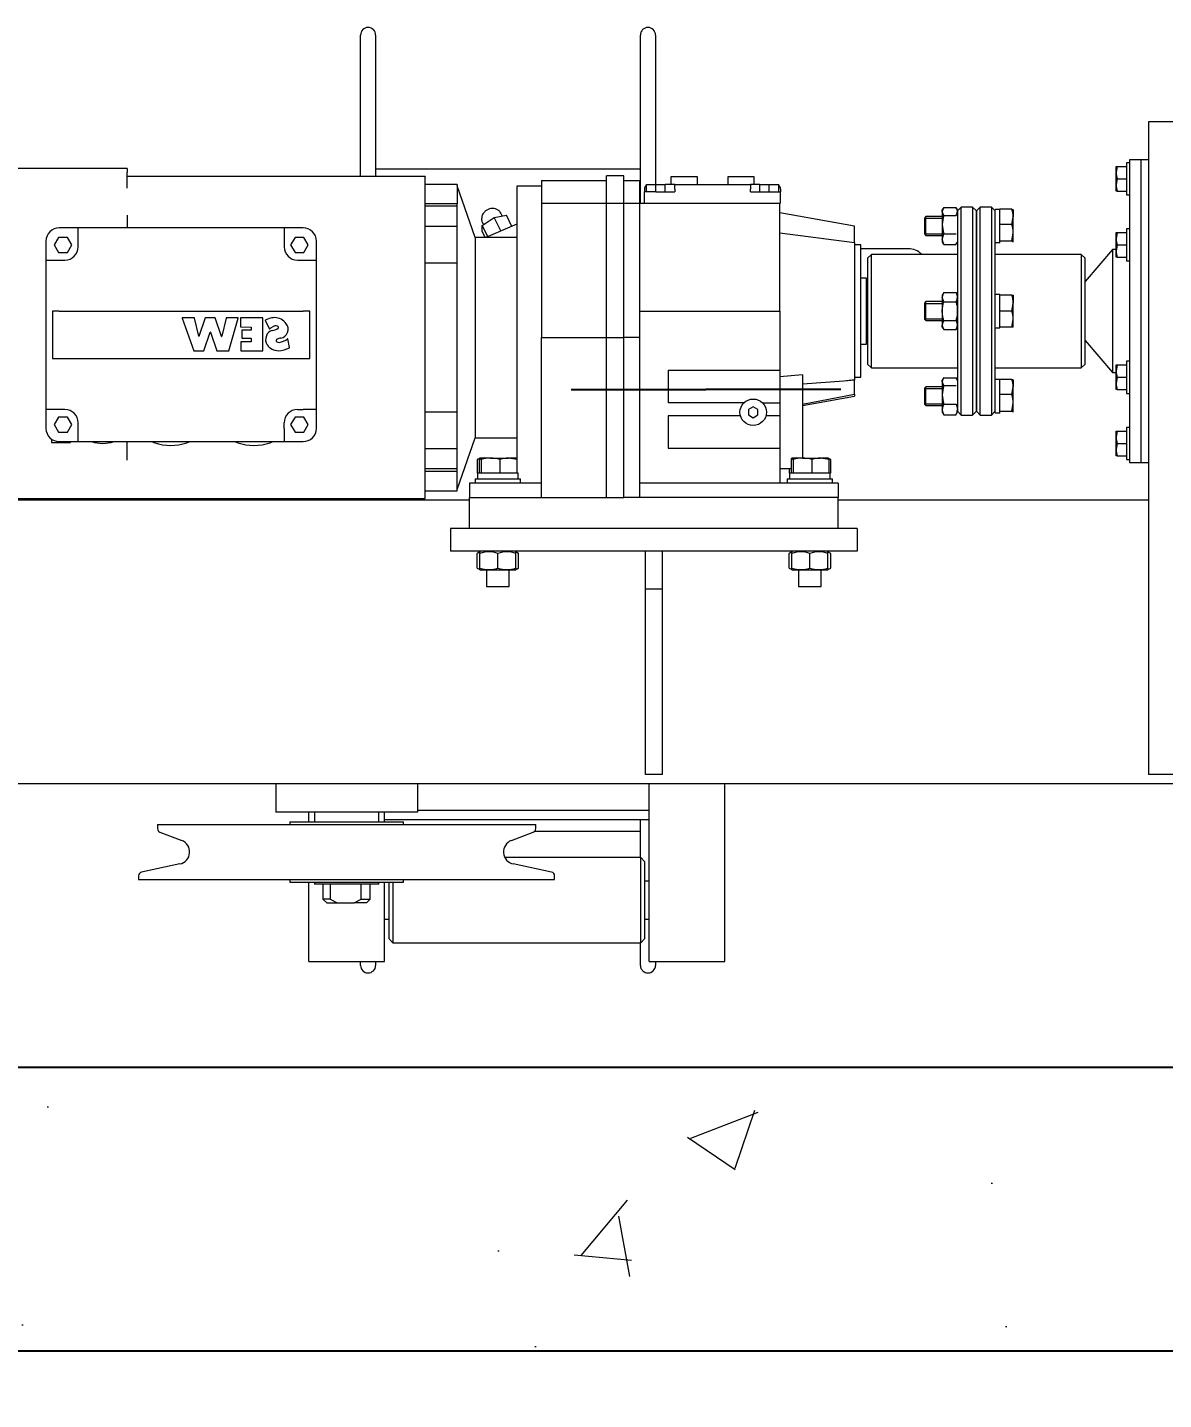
# Model space of a CAD drawing. Header units: millimetres. Extents: x -5 to 1510635, y -6 to 71285.
# Drawn here: x 1276187 to 1276788, y 6294 to 7019 of the extents above; entities that cross this region are included whole.
import ezdxf

# ---------------------------------------------------------------- set-up
doc = ezdxf.new("R2010")
doc.units = ezdxf.units.MM
doc.header["$LTSCALE"] = 1000
doc.linetypes.add('HIDDEN', pattern=[0.375, 0.25, -0.125])
for name, color, linetype in [('2', 42, 'Continuous'), ('3', 3, 'Continuous'), ('COL', 2, 'Continuous'), ('MP-4', 4, 'HIDDEN'), ('MP-8', 8, 'Continuous')]:
    doc.layers.add(name, color=color, linetype=linetype)
doc.dimstyles.new('MPS2', dxfattribs={"dimscale": 100, "dimtxt": 3, "dimasz": 3, "dimexe": 1, "dimexo": 1, "dimgap": 1, "dimtad": 1, "dimzin": 12, "dimdsep": 46, "dimtxsty": 'Standard', "dimcen": 1, "dimclrd": 1, "dimclre": 1, "dimclrt": 7, "dimazin": 2, "dimtfac": 1, "dimtmove": 0, "dimatfit": 3, "dimfxl": 1, "dimarcsym": 0})

# ---------------------------------------------------------------- blocks, each defined once
blk = doc.blocks.new('176654998')
at = {"layer": 'MP-4', "linetype": 'Continuous', "lineweight": 15}
for p, q in [((1361.79, 70.89), (1361.79, 145.8)), ((1369.79, 145.8), (1369.79, 70.89)), ((1509.79, 56.8), (1509.79, 145.8)), ((1517.79, 145.8), (1517.79, 66.8)), ((1778.44, 99.8), (1778.44, -0.2)), ((1794.44, 99.8), (1778.44, 99.8)), ((1238.44, 75.29), (1175.84, 75.29)), ((1238.44, 75.29), (1238.44, 73.35)), ((1238.44, 64.89), (1238.44, 73.35)), ((1509.79, 74.8), (1369.79, 74.8)), ((1761.34, 73.05), (1761.34, 76.3)), ((1761.34, 76.3), (1761.92, 76.3)), ((1761.92, 76.3), (1761.34, 73.05)), ((1761.34, 66.55), (1761.34, 73.05)), ((1761.92, 76.3), (1766.84, 76.3)), ((1766.84, 78.25), (1766.84, 61.3)), ((1768.44, 78.25), (1766.84, 78.25)), ((1768.44, 79.8), (1768.44, -80.2)), ((1774.44, 79.8), (1768.44, 79.8)), ((1774.44, 79.8), (1774.44, -80.2)), ((1778.44, 79.8), (1774.44, 79.8)), ((1774.44, 79.8), (1774.44, -80.2)), ((1395.94, 70.89), (1238.44, 70.89)), ((1395.94, 70.89), (1395.94, 70.55)), ((1395.94, 64.89), (1395.94, 70.55)), ((1412.94, 66.79), (1395.94, 66.79)), ((1412.94, 66.79), (1412.94, 56.59)), ((1422.44, 38.79), (1412.94, 66.04)), ((1444.44, 65.79), (1444.44, -85.9)), ((1457.44, 65.79), (1444.44, 65.79)), ((1457.44, 68.8), (1457.44, 56.8)), ((1457.44, 68.8), (1491.94, 68.8)), ((1500.94, 71.3), (1491.94, 71.3)), ((1491.94, 56.8), (1491.94, 71.3)), ((1500.94, 56.8), (1500.94, 71.3)), ((1500.94, 68.8), (1509.44, 68.8)), ((1509.44, 56.8), (1509.44, 68.8)), ((1512.94, 66.8), (1517.94, 66.8)), ((1512.94, 62.8), (1512.94, 66.8)), ((1517.94, 66.8), (1522.94, 66.8)), ((1517.94, 62.8), (1517.94, 66.8)), ((1527.94, 66.8), (1522.94, 66.8)), ((1522.94, 62.8), (1522.94, 66.8)), ((1539.94, 70.8), (1525.94, 70.8)), ((1525.94, 70.8), (1525.94, 66.8)), ((1527.94, 66.8), (1567.94, 66.8)), ((1527.94, 64.3), (1527.94, 66.8)), ((1539.94, 66.8), (1539.94, 70.8)), ((1569.94, 70.8), (1555.94, 70.8)), ((1555.94, 70.8), (1555.94, 66.8)), ((1567.94, 66.8), (1567.94, 64.3)), ((1572.94, 66.8), (1567.94, 66.8)), ((1569.94, 66.8), (1569.94, 70.8)), ((1572.94, 66.8), (1577.94, 66.8)), ((1572.94, 62.8), (1572.94, 66.8)), ((1577.94, 66.8), (1582.94, 66.8)), ((1577.94, 62.8), (1577.94, 66.8)), ((1582.94, 62.8), (1582.94, 66.8)), ((1761.92, 69.8), (1761.34, 66.55)), ((1761.34, 63.3), (1761.34, 66.55)), ((1761.92, 69.8), (1766.84, 69.8)), ((1395.94, 50.59), (1395.94, 64.89)), ((1511.94, 64.3), (1511.94, 62.8)), ((1517.94, 62.8), (1511.94, 62.8)), ((1511.94, 56.8), (1511.94, 62.8)), ((1517.94, 62.8), (1527.94, 62.8)), ((1527.94, 64.3), (1527.94, 62.8)), ((1567.94, 62.8), (1567.94, 64.3)), ((1567.94, 62.8), (1577.94, 62.8)), ((1577.94, 62.8), (1583.94, 62.8)), ((1583.94, 64.3), (1583.94, 62.8)), ((1583.94, 56.8), (1583.94, 62.8)), ((1761.92, 63.3), (1761.34, 63.3)), ((1761.92, 63.3), (1766.84, 63.3)), ((1766.84, 61.3), (1768.44, 61.3)), ((1412.94, 56.59), (1395.94, 56.59)), ((1412.94, 55.23), (1395.94, 55.23)), ((1412.94, 55.23), (1412.94, 56.59)), ((1412.94, 44.62), (1412.94, 55.23)), ((1436.77, 50.12), (1436.22, 51.23)), ((1457.44, 56.8), (1457.44, -14.21)), ((1457.44, 56.8), (1491.94, 56.8)), ((1491.94, 56.8), (1500.94, 56.8)), ((1491.94, -14.21), (1491.94, 56.8)), ((1500.94, 56.8), (1509.44, 56.8)), ((1500.94, -14.21), (1500.94, 56.8)), ((1509.44, 56.8), (1517.94, 56.8)), ((1509.44, -14.21), (1509.44, 56.8)), ((1517.94, 56.8), (1577.94, 56.8)), ((1577.94, 56.8), (1583.44, 56.8)), ((1583.44, -0.2), (1583.44, 56.8)), ((1583.94, 56.8), (1583.44, 56.8)), ((1622.94, 44.8), (1583.44, 51.76)), ((1670.23, 54.65), (1669.44, 53.3)), ((1669.44, 52.5), (1669.44, 53.3)), ((1670.2, 50.43), (1669.44, 52.5)), ((1669.44, 52.5), (1669.44, 45.54)), ((1670.2, 54.58), (1676.69, 54.58)), ((1677.44, 53.3), (1676.66, 54.65)), ((1676.69, 54.58), (1677.44, 52.5)), ((1679.44, 54.8), (1677.44, 52.8)), ((1677.44, 53.3), (1677.44, 52.71)), ((1677.44, 52.76), (1677.44, -53.11)), ((1679.44, -55.2), (1679.44, 54.8)), ((1685.44, 54.8), (1679.44, 54.8)), ((1685.44, 54.8), (1685.44, -55.2)), ((1687.44, 52.8), (1685.44, 54.8)), ((1689.44, 54.8), (1687.44, 52.8)), ((1687.44, 52.8), (1687.44, -53.2)), ((1687.44, -53.2), (1687.44, 52.8)), ((1689.44, -55.2), (1689.44, 54.8)), ((1695.44, 54.8), (1689.44, 54.8)), ((1695.44, 54.8), (1695.44, -55.2)), ((1697.44, 52.8), (1695.44, 54.8)), ((1697.44, 52.65), (1697.44, 53.6)), ((1699.94, 53.6), (1697.44, 53.6)), ((1697.44, -53.2), (1697.44, 52.8)), ((1699.94, 45.66), (1699.94, 53.7)), ((1706.19, 53.7), (1699.94, 53.7)), ((1699.94, 39.2), (1699.94, 51.54)), ((1706.94, 53.3), (1706.93, 53.33)), ((1706.94, 53.3), (1706.94, 49.68)), ((1212.44, 43.79), (1202.44, 43.79)), ((1321.44, 43.79), (1212.44, 43.79)), ((1212.44, 36.79), (1212.44, 43.79)), ((1238.44, 50.59), (1238.44, 43.79)), ((1331.44, 43.79), (1321.44, 43.79)), ((1321.44, 43.79), (1321.44, 36.79)), ((1395.94, 35.1), (1395.94, 50.59)), ((1412.94, 44.62), (1395.94, 44.62)), ((1412.94, 25.16), (1412.94, 44.62)), ((1426.15, 45.15), (1432.53, 49.37)), ((1429.07, 39.23), (1426.15, 45.15)), ((1426.15, 42.06), (1426.15, 45.15)), ((1426.35, 46.37), (1426.76, 45.55)), ((1444.44, 45.69), (1428.02, 38.79)), ((1432.53, 49.37), (1438.9, 50.5)), ((1436.07, 42.17), (1432.53, 49.37)), ((1441.81, 44.58), (1438.9, 50.5)), ((1622.94, 36.09), (1622.94, 44.8)), ((1660.74, 49.8), (1659.94, 49)), ((1659.94, 49), (1659.94, 40.6)), ((1660.74, 39.8), (1660.74, 49.8)), ((1669.44, 49.8), (1660.74, 49.8)), ((1669.44, 45.54), (1669.44, 37.84)), ((1670.2, 50.43), (1676.69, 50.43)), ((1699.94, 36.76), (1699.94, 45.66)), ((1706.19, 45.66), (1699.94, 45.66)), ((1706.19, 45.66), (1706.94, 49.68)), ((1706.94, 41.21), (1706.94, 49.68)), ((1195.44, 36.79), (1195.44, 26.79)), ((1202.14, 38.79), (1199.83, 34.79)), ((1206.75, 38.79), (1202.14, 38.79)), ((1209.06, 34.79), (1206.75, 38.79)), ((1212.44, 33.79), (1212.44, 36.79)), ((1321.44, 36.79), (1321.44, 33.79)), ((1327.14, 38.79), (1324.83, 34.79)), ((1331.75, 38.79), (1327.14, 38.79)), ((1334.06, 34.79), (1331.75, 38.79)), ((1338.44, 26.79), (1338.44, 36.79)), ((1422.44, 38.79), (1422.44, -67.21)), ((1444.44, 38.79), (1422.44, 38.79)), ((1427.76, 38.79), (1426.15, 42.06)), ((1583.44, 41.25), (1622.94, 36.09)), ((1659.94, 40.6), (1660.74, 39.8)), ((1660.74, 39.8), (1669.44, 39.8)), ((1670.2, 35.02), (1669.44, 37.84)), ((1669.44, 37.84), (1669.44, 36.3)), ((1669.44, 36.3), (1670.23, 34.95)), ((1670.2, 40.65), (1676.69, 40.65)), ((1676.66, 34.95), (1677.44, 36.3)), ((1699.94, 36.19), (1699.94, 36.76)), ((1706.19, 36.76), (1699.94, 36.76)), ((1699.94, 36.05), (1699.94, 36.53)), ((1706.19, 36.76), (1706.94, 41.21)), ((1706.93, 36.27), (1706.94, 36.3)), ((1706.94, 36.33), (1706.94, 41.21)), ((1761.34, 38.05), (1761.34, 41.3)), ((1761.34, 41.3), (1761.92, 41.3)), ((1761.92, 41.3), (1761.34, 38.05)), ((1761.34, 31.55), (1761.34, 38.05)), ((1761.92, 41.3), (1766.84, 41.3)), ((1766.84, 43.25), (1766.84, 26.3)), ((1768.44, 43.25), (1766.84, 43.25)), ((1199.83, 34.79), (1202.14, 30.79)), ((1202.14, 30.79), (1206.75, 30.79)), ((1206.75, 30.79), (1209.06, 34.79)), ((1324.83, 34.79), (1327.14, 30.79)), ((1327.14, 30.79), (1331.75, 30.79)), ((1331.75, 30.79), (1334.06, 34.79)), ((1395.94, -63.51), (1395.94, 35.1)), ((1622.94, 36.09), (1622.94, -36.49)), ((1626.44, 34.8), (1622.94, 34.8)), ((1626.44, -35.2), (1626.44, 34.8)), ((1651.39, 32.8), (1626.44, 32.8)), ((1631.94, 29.8), (1629.94, 27.8)), ((1631.94, -30.2), (1631.94, 29.8)), ((1677.44, 29.8), (1631.94, 29.8)), ((1670.2, 35.02), (1676.69, 35.02)), ((1676.69, 35.02), (1676.83, 35.42)), ((1697.44, 36.05), (1699.94, 36.05)), ((1742.94, 29.8), (1697.44, 29.8)), ((1699.94, 35.9), (1699.94, 36.05)), ((1742.94, 29.8), (1742.94, -30.2)), ((1744.94, 27.8), (1742.94, 29.8)), ((1759.44, 32.3), (1744.94, 15.38)), ((1759.44, 32.3), (1759.44, -32.7)), ((1761.34, 32.3), (1759.44, 32.3)), ((1761.92, 34.8), (1761.34, 31.55)), ((1761.34, 28.3), (1761.34, 31.55)), ((1761.92, 34.8), (1766.84, 34.8)), ((1195.44, 26.79), (1195.44, -52.21)), ((1195.44, 26.79), (1202.44, 26.79)), ((1202.44, 26.79), (1205.44, 26.79)), ((1328.44, 26.79), (1331.44, 26.79)), ((1331.44, 26.79), (1338.44, 26.79)), ((1338.44, -52.21), (1338.44, 26.79)), ((1412.94, 25.16), (1395.94, 25.16)), ((1412.94, -53.57), (1412.94, 25.16)), ((1629.94, 27.8), (1629.94, -28.2)), ((1744.94, -28.2), (1744.94, 27.8)), ((1761.92, 28.3), (1761.34, 28.3)), ((1761.92, 28.3), (1766.84, 28.3)), ((1766.84, 26.3), (1768.44, 26.3)), ((1629.44, 17.3), (1626.44, 17.3)), ((1629.44, -17.7), (1629.44, 17.3)), ((1629.94, 14.8), (1629.44, 14.8)), ((1670.2, 9.61), (1669.44, 8.3)), ((1669.44, 8.3), (1669.44, 7.16)), ((1670.2, 9.61), (1676.69, 9.61)), ((1676.69, 9.61), (1677.44, 7.16)), ((1677.44, 8.3), (1676.69, 9.61)), ((1699.94, 8.6), (1697.44, 8.6)), ((1699.94, 8.3), (1699.94, 8.6)), ((1699.94, -0.2), (1699.94, 8.3)), ((1706.19, 8.3), (1699.94, 8.3)), ((1706.19, 8.3), (1706.94, 8.3)), ((1706.94, 8.3), (1706.94, 4.05)), ((1660.74, 4.8), (1659.94, 4)), ((1659.94, 4), (1659.94, -4.4)), ((1660.74, -5.2), (1660.74, 4.8)), ((1669.44, 4.8), (1660.74, 4.8)), ((1670.2, 4.71), (1669.44, 7.16)), ((1669.44, 7.16), (1669.44, -0.2)), ((1670.2, 4.71), (1676.69, 4.71)), ((1677.44, -0.2), (1677.44, 2.92)), ((1697.44, -4.18), (1697.44, 3.78)), ((1699.94, -6.42), (1699.94, 6.02)), ((1706.19, -0.2), (1706.94, 4.05)), ((1706.94, -4.45), (1706.94, 4.05)), ((1198.84, -0.21), (1198.84, -25.21)), ((1202.44, -0.21), (1198.84, -0.21)), ((1202.44, -0.21), (1331.44, -0.21)), ((1267.41, -3.88), (1273.58, -21.17)), ((1273.9, -3.82), (1267.46, -3.82)), ((1276.27, -13.54), (1273.95, -3.86)), ((1279.71, -3.85), (1276.36, -13.55)), ((1284.92, -3.82), (1279.76, -3.82)), ((1288.32, -13.55), (1284.96, -3.85)), ((1290.73, -3.86), (1288.41, -13.54)), ((1297.02, -3.82), (1290.78, -3.82)), ((1292.11, -21.14), (1297.06, -3.88)), ((1298.33, -3.87), (1298.38, -8.44)), ((1310.09, -3.82), (1298.38, -3.82)), ((1310.14, -21.16), (1310.14, -3.87)), ((1311.41, -5.04), (1313.5, -9.49)), ((1335.05, -0.21), (1331.44, -0.21)), ((1335.05, -25.21), (1335.05, -0.21)), ((1509.44, -0.2), (1583.44, -0.2)), ((1583.44, -0.2), (1583.44, -31.63)), ((1659.94, -4.4), (1660.74, -5.2)), ((1660.74, -5.2), (1669.44, -5.2)), ((1669.44, -0.2), (1669.44, -7.56)), ((1670.2, -5.11), (1676.69, -5.11)), ((1676.69, -5.11), (1677.44, -7.56)), ((1677.44, -3.32), (1677.44, -0.2)), ((1699.94, -8.7), (1699.94, -0.2)), ((1706.19, -0.2), (1699.94, -0.2)), ((1706.19, -8.7), (1706.94, -4.45)), ((1706.94, -8.7), (1706.94, -4.45)), ((1778.44, -0.2), (1778.44, -245.2)), ((1278.93, -21.14), (1282.29, -11.42)), ((1282.39, -11.42), (1285.75, -21.14)), ((1298.43, -8.49), (1303.88, -8.65)), ((1299.07, -10.32), (1299.07, -14.53)), ((1303.87, -10.27), (1299.12, -10.27)), ((1303.92, -8.7), (1303.92, -10.22)), ((1457.44, -14.21), (1491.94, -14.21)), ((1457.44, -98.7), (1457.44, -14.21)), ((1491.94, -14.21), (1500.94, -14.21)), ((1491.94, -98.7), (1491.94, -14.21)), ((1509.44, -14.21), (1500.94, -14.21)), ((1500.94, -98.7), (1500.94, -14.21)), ((1509.44, -98.7), (1509.44, -14.21)), ((1670.2, -10.01), (1669.44, -7.56)), ((1669.44, -8.7), (1669.44, -7.56)), ((1669.44, -8.7), (1670.2, -10.01)), ((1670.2, -10.01), (1676.69, -10.01)), ((1676.69, -10.01), (1677.44, -8.7)), ((1697.44, -9), (1699.94, -9)), ((1706.19, -8.7), (1699.94, -8.7)), ((1699.94, -9), (1699.94, -8.7)), ((1706.94, -8.7), (1706.19, -8.7)), ((1273.62, -21.21), (1278.88, -21.17)), ((1285.8, -21.17), (1292.06, -21.17)), ((1298.49, -16.55), (1298.55, -21.12)), ((1303.87, -16.5), (1298.54, -16.5)), ((1298.6, -21.17), (1310.09, -21.21)), ((1299.12, -14.58), (1303.87, -14.58)), ((1303.92, -14.63), (1303.92, -16.45)), ((1324.2, -19.53), (1323.31, -14.95)), ((1626.44, -17.7), (1629.44, -17.7)), ((1629.44, -15.2), (1629.94, -15.2)), ((1744.94, -15.78), (1759.44, -32.7)), ((1198.84, -25.21), (1202.44, -25.21)), ((1202.44, -25.21), (1331.44, -25.21)), ((1331.44, -25.21), (1335.05, -25.21)), ((1629.94, -28.2), (1631.94, -30.2)), ((1742.94, -30.2), (1744.94, -28.2)), ((1761.34, -31.95), (1761.34, -28.7)), ((1761.34, -28.7), (1761.92, -28.7)), ((1761.92, -28.7), (1761.34, -31.95)), ((1761.92, -28.7), (1766.84, -28.7)), ((1766.84, -26.75), (1766.84, -43.7)), ((1768.44, -26.75), (1766.84, -26.75)), ((1524.44, -31.63), (1524.44, -48.77)), ((1583.44, -31.63), (1524.44, -31.63)), ((1583.44, -31.63), (1583.44, -48.77)), ((1595.44, -33.91), (1583.44, -35.04)), ((1595.44, -33.91), (1595.44, -77.9)), ((1622.94, -35.2), (1626.44, -35.2)), ((1631.94, -30.2), (1677.44, -30.2)), ((1670.23, -35.35), (1669.44, -36.7)), ((1670.2, -35.42), (1676.69, -35.42)), ((1677.44, -36.7), (1676.66, -35.35)), ((1676.69, -35.42), (1676.83, -35.82)), ((1697.44, -30.2), (1742.94, -30.2)), ((1759.44, -32.7), (1761.34, -32.7)), ((1761.34, -38.45), (1761.34, -31.95)), ((1761.92, -35.2), (1761.34, -38.45)), ((1761.92, -35.2), (1766.84, -35.2)), ((1617.42, -37.22), (1595.44, -38.9)), ((1622.94, -36.49), (1617.42, -37.22)), ((1622.94, -36.78), (1617.42, -37.22)), ((1622.94, -36.49), (1622.94, -36.78)), ((1622.94, -44.13), (1622.94, -36.78)), ((1660.74, -40.2), (1659.94, -41)), ((1659.94, -41), (1659.94, -49.4)), ((1660.74, -50.2), (1660.74, -40.2)), ((1669.44, -40.2), (1660.74, -40.2)), ((1669.44, -37.5), (1669.44, -36.7)), ((1670.2, -39.57), (1669.44, -37.5)), ((1669.44, -37.5), (1669.44, -44.46)), ((1670.2, -39.57), (1676.69, -39.57)), ((1699.94, -36.4), (1697.44, -36.4)), ((1699.94, -44.34), (1699.94, -36.3)), ((1706.19, -36.3), (1699.94, -36.3)), ((1699.94, -50.8), (1699.94, -38.46)), ((1706.19, -44.34), (1706.94, -40.32)), ((1706.94, -36.7), (1706.93, -36.67)), ((1706.94, -36.7), (1706.94, -40.32)), ((1706.94, -48.79), (1706.94, -40.32)), ((1761.34, -41.7), (1761.34, -38.45)), ((1761.92, -41.7), (1761.34, -41.7)), ((1761.92, -41.7), (1766.84, -41.7)), ((1564.48, -48.77), (1524.44, -48.77)), ((1574.41, -48.77), (1583.44, -48.77)), ((1583.44, -48.77), (1583.44, -55.63)), ((1595.44, -49.45), (1622.94, -44.13)), ((1595.44, -50.05), (1622.94, -45.2)), ((1622.94, -44.13), (1622.94, -45.2)), ((1659.94, -49.4), (1660.74, -50.2)), ((1660.74, -50.2), (1669.44, -50.2)), ((1669.44, -44.46), (1669.44, -52.16)), ((1670.2, -49.35), (1676.69, -49.35)), ((1676.69, -49.35), (1677.44, -52.16)), ((1699.94, -53.24), (1699.94, -44.34)), ((1706.19, -44.34), (1699.94, -44.34)), ((1706.19, -53.24), (1706.94, -48.79)), ((1706.94, -53.67), (1706.94, -48.79)), ((1766.84, -43.7), (1768.44, -43.7)), ((1195.44, -52.21), (1195.44, -62.21)), ((1202.44, -52.21), (1195.44, -52.21)), ((1202.14, -56.21), (1199.83, -60.21)), ((1206.75, -56.21), (1202.14, -56.21)), ((1205.44, -52.21), (1202.44, -52.21)), ((1209.06, -60.21), (1206.75, -56.21)), ((1327.14, -56.21), (1324.83, -60.21)), ((1331.75, -56.21), (1327.14, -56.21)), ((1328.44, -52.21), (1331.44, -52.21)), ((1338.44, -52.21), (1331.44, -52.21)), ((1334.06, -60.21), (1331.75, -56.21)), ((1338.44, -62.21), (1338.44, -52.21)), ((1412.94, -53.57), (1395.94, -53.57)), ((1412.94, -73.03), (1412.94, -53.57)), ((1524.44, -55.63), (1524.44, -72.77)), ((1562.72, -55.63), (1524.44, -55.63)), ((1569.44, -50.81), (1566.94, -52.26)), ((1566.94, -52.26), (1566.94, -55.14)), ((1566.94, -55.14), (1569.44, -56.59)), ((1571.94, -52.26), (1569.44, -50.81)), ((1569.44, -56.59), (1571.94, -55.14)), ((1571.94, -55.14), (1571.94, -52.26)), ((1583.44, -55.63), (1576.17, -55.63)), ((1583.44, -55.63), (1583.44, -72.77)), ((1670.2, -54.98), (1669.44, -52.16)), ((1669.44, -52.16), (1669.44, -53.7)), ((1669.44, -53.7), (1670.23, -55.05)), ((1670.2, -54.98), (1676.69, -54.98)), ((1676.66, -55.05), (1677.44, -53.7)), ((1676.69, -54.98), (1676.83, -54.58)), ((1677.44, -53.7), (1677.44, -53.11)), ((1677.44, -53.2), (1679.44, -55.2)), ((1679.44, -55.2), (1685.44, -55.2)), ((1685.44, -55.2), (1687.44, -53.2)), ((1687.44, -53.2), (1689.44, -55.2)), ((1689.44, -55.2), (1695.44, -55.2)), ((1695.44, -55.2), (1697.44, -53.2)), ((1697.44, -53.95), (1697.44, -53.05)), ((1697.44, -53.95), (1699.94, -53.95)), ((1699.94, -53.81), (1699.94, -53.24)), ((1706.19, -53.24), (1699.94, -53.24)), ((1699.94, -53.95), (1699.94, -53.47)), ((1699.94, -54.1), (1699.94, -53.95)), ((1706.93, -53.73), (1706.94, -53.7)), ((1199.83, -60.21), (1202.14, -64.21)), ((1202.14, -64.21), (1206.75, -64.21)), ((1206.75, -64.21), (1209.06, -60.21)), ((1212.44, -62.21), (1212.44, -59.21)), ((1212.44, -69.21), (1212.44, -62.21)), ((1321.44, -62.21), (1321.44, -59.21)), ((1321.44, -62.21), (1321.44, -69.21)), ((1324.83, -60.21), (1327.14, -64.21)), ((1327.14, -64.21), (1331.75, -64.21)), ((1331.75, -64.21), (1334.06, -60.21)), ((1395.94, -79), (1395.94, -63.51)), ((1761.34, -66.95), (1761.34, -63.7)), ((1761.34, -63.7), (1761.92, -63.7)), ((1761.92, -63.7), (1761.34, -66.95)), ((1761.92, -63.7), (1766.84, -63.7)), ((1766.84, -61.75), (1766.84, -78.7)), ((1768.44, -61.75), (1766.84, -61.75)), ((1198.44, -67.95), (1198.44, -69.71)), ((1198.44, -69.71), (1208.44, -69.71)), ((1202.44, -69.21), (1212.44, -69.21)), ((1208.44, -69.71), (1208.44, -69.21)), ((1212.44, -69.21), (1321.44, -69.21)), ((1238.44, -79), (1238.44, -69.21)), ((1321.44, -69.21), (1331.44, -69.21)), ((1412.94, -94.46), (1422.44, -67.21)), ((1422.44, -67.21), (1444.44, -67.21)), ((1761.34, -73.45), (1761.34, -66.95)), ((1761.92, -70.2), (1761.34, -73.45)), ((1761.92, -70.2), (1766.84, -70.2)), ((1412.94, -73.03), (1395.94, -73.03)), ((1395.94, -93.3), (1395.94, -79)), ((1412.94, -83.64), (1412.94, -73.03)), ((1423.53, -78.75), (1423.53, -85.9)), ((1424.45, -78.75), (1424.45, -85.9)), ((1430.53, -77.9), (1424.99, -77.9)), ((1425.53, -78.75), (1424.99, -77.9)), ((1425.53, -78.75), (1425.53, -85.9)), ((1430.53, -77.9), (1439.99, -77.9)), ((1435.53, -78.75), (1435.53, -85.9)), ((1443.94, -77.9), (1439.99, -77.9)), ((1444.44, -78.75), (1439.99, -77.9)), ((1444.44, -78.19), (1443.94, -77.9)), ((1444.44, -78.75), (1444.44, -85.9)), ((1524.44, -72.77), (1583.44, -72.77)), ((1583.44, -72.77), (1583.44, -91.2)), ((1589.45, -78.75), (1589.45, -85.9)), ((1595.53, -77.9), (1589.99, -77.9)), ((1590.53, -78.75), (1589.99, -77.9)), ((1590.53, -78.75), (1590.53, -85.9)), ((1595.53, -77.9), (1604.99, -77.9)), ((1600.53, -78.75), (1600.53, -85.9)), ((1608.94, -77.9), (1604.99, -77.9)), ((1609.44, -78.75), (1604.99, -77.9)), ((1609.87, -78.43), (1608.94, -77.9)), ((1609.44, -78.75), (1609.44, -85.9)), ((1610.36, -78.75), (1610.36, -85.9)), ((1761.34, -76.7), (1761.34, -73.45)), ((1761.92, -76.7), (1761.34, -76.7)), ((1761.92, -76.7), (1766.84, -76.7)), ((1766.84, -78.7), (1768.44, -78.7)), ((1412.94, -83.64), (1395.94, -83.64)), ((1412.94, -85), (1395.94, -85)), ((1412.94, -85), (1412.94, -83.64)), ((1412.94, -95.21), (1412.94, -85)), ((1423.69, -85.9), (1423.53, -85.9)), ((1445.19, -85.9), (1423.69, -85.9)), ((1423.69, -85.9), (1423.69, -88.9)), ((1425.53, -85.9), (1424.45, -85.9)), ((1435.53, -85.9), (1425.53, -85.9)), ((1444.44, -85.9), (1435.53, -85.9)), ((1445.19, -88.9), (1445.19, -85.9)), ((1583.44, -83.4), (1589.45, -83.4)), ((1588.53, -83.4), (1588.53, -85.9)), ((1588.69, -85.9), (1588.53, -85.9)), ((1610.19, -85.9), (1588.69, -85.9)), ((1588.69, -85.9), (1588.69, -88.9)), ((1590.53, -85.9), (1589.45, -85.9)), ((1600.53, -85.9), (1590.53, -85.9)), ((1609.44, -85.9), (1600.53, -85.9)), ((1610.19, -88.9), (1610.19, -85.9)), ((1610.36, -85.9), (1610.19, -85.9)), ((1768.44, -80.2), (1774.44, -80.2)), ((1774.44, -80.2), (1778.44, -80.2)), ((1395.94, -98.96), (1395.94, -93.3)), ((1419.44, -91.2), (1419.44, -98.7)), ((1457.44, -91.2), (1419.44, -91.2)), ((1422.44, -88.9), (1446.44, -88.9)), ((1422.44, -88.9), (1422.44, -91.2)), ((1446.44, -91.2), (1446.44, -88.9)), ((1614.44, -91.2), (1509.44, -91.2)), ((1587.44, -88.9), (1611.44, -88.9)), ((1587.44, -88.9), (1587.44, -91.2)), ((1611.44, -91.2), (1611.44, -88.9)), ((1614.44, -91.2), (1614.44, -98.7)), ((1419.44, -100.2), (-505.56, -100.2)), ((1175.84, -99.31), (1395.94, -99.31)), ((1395.94, -95.21), (1412.94, -95.21)), ((1395.94, -99.31), (1395.94, -98.96)), ((1419.44, -98.7), (1457.44, -98.7)), ((1419.44, -115.2), (1419.44, -98.7)), ((1457.44, -98.7), (1491.94, -98.7)), ((1491.94, -98.7), (1500.94, -98.7)), ((1509.44, -98.7), (1500.94, -98.7)), ((1614.44, -98.7), (1509.44, -98.7)), ((1614.44, -115.2), (1614.44, -98.7)), ((1778.44, -100.2), (1614.44, -100.2)), ((1624.44, -115.2), (1409.44, -115.2)), ((1409.44, -115.2), (1409.44, -127.2)), ((1624.44, -115.2), (1624.44, -127.2)), ((1624.44, -127.2), (1409.44, -127.2)), ((1424.94, -127.49), (1423.47, -128.34)), ((1423.47, -136.06), (1423.47, -128.34)), ((1425.44, -127.2), (1424.94, -127.49)), ((1424.94, -127.49), (1424.94, -128.34)), ((1424.94, -136.06), (1424.94, -128.34)), ((1434.44, -136.06), (1434.44, -128.34)), ((1443.94, -127.49), (1443.44, -127.2)), ((1443.94, -128.34), (1443.94, -127.49)), ((1445.41, -128.34), (1443.94, -127.49)), ((1443.94, -136.06), (1443.94, -128.34)), ((1445.41, -136.06), (1445.41, -128.34)), ((1512.44, -147.2), (1512.44, -127.2)), ((1521.44, -147.2), (1521.44, -127.2)), ((1589.94, -127.49), (1588.47, -128.34)), ((1588.47, -136.06), (1588.47, -128.34)), ((1590.44, -127.2), (1589.94, -127.49)), ((1589.94, -127.49), (1589.94, -128.34)), ((1589.94, -136.06), (1589.94, -128.34)), ((1599.44, -136.06), (1599.44, -128.34)), ((1608.94, -127.49), (1608.44, -127.2)), ((1608.94, -128.34), (1608.94, -127.49)), ((1610.41, -128.34), (1608.94, -127.49)), ((1608.94, -136.06), (1608.94, -128.34)), ((1610.41, -136.06), (1610.41, -128.34)), ((1423.47, -136.06), (1424.94, -136.91)), ((1424.94, -136.91), (1424.94, -136.06)), ((1424.94, -136.91), (1425.44, -137.2)), ((1443.44, -137.2), (1425.44, -137.2)), ((1428.44, -137.2), (1428.44, -145.9)), ((1440.44, -145.9), (1440.44, -137.2)), ((1443.44, -137.2), (1443.94, -136.91)), ((1443.94, -136.06), (1443.94, -136.91)), ((1443.94, -136.91), (1445.41, -136.06)), ((1588.47, -136.06), (1589.94, -136.91)), ((1589.94, -136.91), (1589.94, -136.06)), ((1589.94, -136.91), (1590.44, -137.2)), ((1608.44, -137.2), (1590.44, -137.2)), ((1593.44, -137.2), (1593.44, -145.9)), ((1605.44, -145.9), (1605.44, -137.2)), ((1608.44, -137.2), (1608.94, -136.91)), ((1608.94, -136.06), (1608.94, -136.91)), ((1608.94, -136.91), (1610.41, -136.06)), ((1428.44, -145.9), (1440.44, -145.9)), ((1512.44, -245.2), (1512.44, -147.2)), ((1521.44, -147.2), (1512.44, -147.2)), ((1521.44, -245.2), (1521.44, -147.2)), ((1593.44, -145.9), (1605.44, -145.9)), ((1521.44, -245.2), (1512.44, -245.2)), ((1794.44, -245.2), (1778.44, -245.2)), ((1794.44, -250.2), (1074.44, -250.2)), ((1316.94, -250.2), (1316.94, -265.2)), ((1391.94, -250.2), (1391.94, -265.2)), ((1514.44, -344.2), (1514.44, -250.2)), ((1554.44, -344.2), (1554.44, -250.2)), ((1391.94, -265.2), (1316.94, -265.2)), ((1334.44, -270.2), (1334.44, -265.2)), ((1337.44, -265.2), (1337.44, -270.2)), ((1371.44, -270.2), (1371.44, -265.2)), ((1374.44, -270.2), (1374.44, -265.2)), ((1391.94, -264.2), (1514.44, -264.2)), ((1254.44, -271.7), (1454.44, -271.7)), ((1254.44, -271.7), (1254.44, -273.83)), ((1255.73, -275.69), (1267.28, -280.13)), ((1324.44, -270.2), (1384.44, -270.2)), ((1324.44, -270.2), (1324.44, -271.7)), ((1514.44, -269.2), (1374.44, -269.2)), ((1384.44, -271.7), (1384.44, -270.2)), ((1441.61, -280.13), (1453.16, -275.69)), ((1453.9, -275.2), (1509.79, -275.2)), ((1454.44, -273.83), (1454.44, -271.7)), ((1509.79, -289.2), (1509.79, -269.2)), ((1509.94, -289.2), (1438.18, -289.2)), ((1509.94, -334.2), (1509.94, -289.2)), ((1511.94, -291.2), (1509.94, -289.2)), ((1266.3, -292.56), (1246.03, -296.86)), ((1462.86, -296.86), (1442.59, -292.56)), ((1511.94, -291.2), (1511.94, -332.2)), ((1244.44, -298.82), (1244.44, -300.7)), ((1244.44, -300.7), (1464.44, -300.7)), ((1324.44, -300.7), (1324.44, -302.2)), ((1324.44, -302.2), (1384.44, -302.2)), ((1334.44, -344.2), (1334.44, -302.2)), ((1337.44, -302.2), (1337.44, -303.2)), ((1371.44, -303.2), (1337.44, -303.2)), ((1341.94, -303.2), (1341.94, -311.2)), ((1345.81, -303.2), (1345.81, -311.2)), ((1362.04, -311.2), (1362.04, -303.2)), ((1366.94, -311.2), (1366.94, -303.2)), ((1371.44, -303.2), (1371.44, -302.2)), ((1374.44, -344.2), (1374.44, -302.2)), ((1376.94, -332.2), (1376.94, -302.2)), ((1378.94, -302.2), (1378.94, -334.2)), ((1384.44, -302.2), (1384.44, -300.7)), ((1464.44, -300.7), (1464.44, -298.82)), ((1514.44, -301.7), (1511.94, -301.7)), ((1345.81, -311.2), (1341.94, -311.2)), ((1341.94, -311.2), (1343.94, -313.2)), ((1345.81, -311.2), (1349.46, -313.2)), ((1358.39, -313.2), (1362.04, -311.2)), ((1362.04, -311.2), (1366.94, -311.2)), ((1364.94, -313.2), (1366.94, -311.2)), ((1343.94, -313.2), (1349.46, -313.2)), ((1349.46, -313.2), (1358.39, -313.2)), ((1364.94, -313.2), (1358.39, -313.2)), ((1374.44, -321.7), (1376.94, -321.7)), ((1511.94, -321.7), (1514.44, -321.7)), ((1376.94, -332.2), (1378.94, -334.2)), ((1509.94, -334.2), (1511.94, -332.2)), ((1378.94, -334.2), (1509.94, -334.2)), ((1509.79, -346.2), (1509.79, -334.2)), ((1334.44, -344.2), (1374.44, -344.2)), ((1361.79, -346.2), (1361.79, -344.2)), ((1369.79, -344.2), (1369.79, -346.2)), ((1514.44, -344.2), (1554.44, -344.2)), ((1517.79, -344.2), (1517.79, -346.2))]:
    blk.add_line(p, q, dxfattribs=at)
at = {"layer": 'MP-4', "linetype": 'Continuous', "lineweight": 5}
for p, q in [((1659.94, 48.88), (1669.44, 48.88)), ((1659.94, 40.72), (1669.44, 40.72)), ((1659.94, 3.88), (1669.44, 3.88)), ((1659.94, -4.28), (1669.44, -4.28)), ((1659.94, -41.12), (1669.44, -41.12)), ((1659.94, -49.28), (1669.44, -49.28))]:
    blk.add_line(p, q, dxfattribs=at)
at = {"layer": 'MP-4', "linetype": 'Continuous', "lineweight": 15}
blk.add_circle((1569.44, -53.7), 7, dxfattribs=at)
for centre, radius, start, end in [((1365.79, 145.8), 4, 0, 180), ((1513.79, 145.8), 4, 0, 180), ((1771.37, 73.16), 10.03, 180.65275, 199.60341), ((1514.44, 64.3), 2.5, 126.8699, 180), ((1581.44, 64.3), 2.5, 0, 53.1301), ((1771.37, 66.66), 10.03, 180.65275, 199.60341), ((1673.05, 52.36), 3.61, 142.07852, 177.70285), ((1673.84, 52.65), 3.61, 322.07852, 357.70285), ((1695.15, 49.53), 11.8, 0.71111, 20.67959), ((1202.44, 36.79), 7, 90, 180), ((1331.44, 36.79), 7, 0, 90), ((1686.82, 45.35), 17.38, 162.98856, 179.3572), ((1686.83, 45.74), 17.39, 180.64867, 197.00556), ((1692.64, 41.06), 14.3, 0.60959, 18.76279), ((1675.56, 37.7), 6.11, 151.10853, 178.70725), ((1771.37, 38.16), 10.03, 180.65275, 199.60341), ((1205.44, 33.79), 7, 270, 0), ((1328.44, 33.79), 7, 180, 270), ((1651.39, 22.8), 10, 44.427, 90), ((1673.05, 37.24), 3.61, 210.63222, 217.92148), ((1771.37, 31.66), 10.03, 180.65275, 199.60341), ((1674.24, 7.02), 4.8, 147.27999, 178.33576), ((1693.83, 3.9), 13.11, 0.65275, 19.60341), ((1672.65, 7.3), 4.8, 327.27999, 358.33576), ((1267.46, -3.87), 0.05, 90, 199.6224), ((1273.9, -3.87), 0.05, 13.44121, 90), ((1279.76, -3.87), 0.05, 90.00424, 160.91889), ((1284.92, -3.87), 0.05, 19.08536, 90), ((1290.78, -3.87), 0.05, 90.00387, 166.5588), ((1297.02, -3.87), 0.05, 343.97149, 90), ((1298.38, -3.87), 0.05, 90, 180.73019), ((1310.09, -3.87), 0.05, 0, 90), ((1311.45, -5.02), 0.05, 118.49793, 205.20205), ((1316.68, -14.64), 11, 99.27728, 118.49794), ((1316.67, -16.02), 12.35, 91.39888, 98.23376), ((1316.25, -11.22), 7.55, 35.0764, 89.0536), ((1318.82, -9.89), 4.7, 279.90096, 39.84658), ((1674.24, -7.7), 4.8, 147.27999, 178.33576), ((1693.83, -4.6), 13.11, 0.65275, 19.60341), ((1276.31, -13.53), 0.05, 193.44121, 340.91563), ((1282.34, -11.44), 0.05, 19.08112, 160.91889), ((1288.36, -13.53), 0.05, 199.08112, 346.5588), ((1298.43, -8.44), 0.05, 180.73019, 268.25335), ((1299.12, -10.32), 0.05, 90.0152, 180), ((1303.87, -10.22), 0.05, 270.0152, 0), ((1303.87, -8.7), 0.05, 0, 88.25335), ((1316.71, -15.37), 5.12, 156.0616, 211.65823), ((1315.77, -14.35), 3.89, 99.70738, 164.19672), ((1313.55, -9.47), 0.05, 205.20205, 295.81953), ((1308.54, 0.88), 11.55, 295.81953, 304.32491), ((1316.95, -11.08), 3.07, 71.15881, 128.06929), ((1313.35, -1.84), 8.86, 281.49225, 302.85496), ((1317.72, -8.79), 0.653, 311.28139, 70.47887), ((1672.65, -7.42), 4.8, 327.27999, 358.33576), ((1273.62, -21.16), 0.05, 199.6224, 270.35776), ((1278.88, -21.12), 0.05, 270.35776, 340.91889), ((1285.8, -21.12), 0.05, 199.08112, 270), ((1292.06, -21.12), 0.05, 270, 343.97149), ((1298.54, -16.55), 0.05, 90, 180.73019), ((1298.6, -21.12), 0.05, 180.73378, 269.83556), ((1299.12, -14.53), 0.05, 180, 269.98481), ((1303.87, -14.63), 0.05, 0, 89.98481), ((1303.87, -16.45), 0.05, 270, 0), ((1310.09, -21.16), 0.05, 269.83556, 0), ((1318.71, -13.25), 7.97, 217.07671, 267.27621), ((1317.95, -15.75), 0.797, 105.19005, 242.08982), ((1318.48, -15.25), 1.5, 233.2214, 279.17075), ((1320.41, -21.76), 7.28, 96.16767, 111.47489), ((1316.73, -4.07), 17.21, 275.33481, 295.61762), ((1317.46, -7.11), 9.71, 277.46634, 306.48062), ((1323.26, -14.96), 0.05, 10.90209, 126.48062), ((1324.15, -19.54), 0.05, 295.59809, 10.90209), ((1673.05, -37.64), 3.61, 142.07852, 177.70285), ((1771.37, -31.84), 10.03, 180.65275, 199.60341), ((1686.82, -44.65), 17.38, 162.98856, 179.3572), ((1695.15, -40.47), 11.8, 0.71111, 20.67959), ((1771.37, -38.34), 10.03, 180.65275, 199.60341), ((1686.83, -44.26), 17.39, 180.64867, 197.00556), ((1675.56, -52.3), 6.11, 151.10853, 178.70725), ((1692.64, -48.94), 14.3, 0.60959, 18.76279), ((1205.44, -59.21), 7, 0, 90), ((1328.44, -59.21), 7, 90, 180), ((1673.05, -52.76), 3.61, 210.63222, 217.92148), ((1671.33, -52.02), 6.11, 331.10853, 358.70725), ((1202.44, -62.21), 7, 180, 270), ((1331.44, -62.21), 7, 270, 0), ((1225.44, -52.04), 18.14, 251.15382, 288.84618), ((1261.44, -44.71), 26.5, 247.59736, 251.29143), ((1261.44, -44.71), 26.48, 251.2776, 288.7224), ((1261.44, -44.71), 26.5, 288.70857, 292.40264), ((1305.44, -44.71), 26.5, 247.59736, 251.29143), ((1305.44, -44.71), 26.48, 251.2776, 288.7224), ((1305.44, -44.71), 26.5, 288.70857, 292.40264), ((1771.37, -66.84), 10.03, 180.65275, 199.60341), ((1426.88, -84.94), 7.04, 111.60186, 118.45244), ((1425.99, -81.86), 3.97, 119.55768, 128.2923), ((1430.7, -94.05), 16.15, 90.60679, 108.66265), ((1430.32, -94.28), 16.38, 71.46212, 89.26844), ((1440.15, -90.88), 12.98, 90.72047, 110.84626), ((1595.7, -94.05), 16.15, 90.60679, 108.66265), ((1595.32, -94.28), 16.38, 71.46212, 89.26844), ((1605.15, -90.88), 12.98, 90.72047, 110.84626), ((1607.94, -81.77), 3.87, 51.24191, 60.71091), ((1771.37, -73.34), 10.03, 180.65275, 199.60341), ((1426.22, -132.41), 4.91, 105.27955, 123.95883), ((1429.69, -141.33), 13.83, 69.91575, 110.08425), ((1439.19, -141.33), 13.83, 69.91575, 110.08425), ((1442.67, -132.41), 4.91, 56.04117, 74.77928), ((1591.22, -132.41), 4.91, 103.27962, 123.95883), ((1594.69, -141.33), 13.83, 69.91575, 110.08425), ((1604.19, -141.33), 13.83, 69.91575, 110.08425), ((1607.67, -132.41), 4.91, 56.04117, 74.77928), ((1426.22, -131.99), 4.91, 236.04117, 254.77928), ((1429.69, -123.07), 13.83, 249.91575, 290.08425), ((1439.19, -123.07), 13.83, 249.91575, 290.08425), ((1442.67, -131.99), 4.91, 285.27955, 303.95883), ((1591.22, -131.99), 4.91, 236.04117, 254.77928), ((1594.69, -123.07), 13.83, 249.91575, 290.08425), ((1604.19, -123.07), 13.83, 249.91575, 290.08425), ((1607.67, -131.99), 4.91, 285.27955, 303.95883), ((1256.44, -273.83), 2, 180, 248.97282), ((1452.44, -273.83), 2, 291.02718, 0), ((1264.94, -286.2), 6.5, 281.99342, 68.97282), ((1443.94, -286.2), 6.5, 111.02718, 258.00658), ((1246.44, -298.82), 2, 101.99342, 180), ((1462.44, -298.82), 2, 0, 78.00658), ((1365.79, -346.2), 4, 180, 0), ((1513.79, -346.2), 4, 180, 0)]:
    blk.add_arc(centre, radius, start, end, dxfattribs=at)
for points, knots in [([(1436.22, 51.23), (1435.86, 51.82), (1435.27, 52.73), (1433.89, 53.63), (1432.57, 54.04), (1431.29, 54.11), (1429.96, 53.88), (1428.55, 53.28), (1427.12, 52.18), (1426.06, 50.53), (1425.74, 48.62), (1425.91, 47.14), (1426.31, 46.55), (1426.41, 46.42)], [0, 0, 0, 0, 0.112543, 0.204475, 0.28436, 0.357905, 0.432189, 0.525952, 0.627685, 0.753076, 0.865418, 0.973428, 1, 1, 1, 1]), ([(1706.19, 53.7), (1706.42, 53.63), (1706.61, 53.55), (1706.87, 53.41), (1706.94, 53.34), (1706.94, 53.27)], [0, 0, 0, 0, 0.5, 0.5, 1, 1, 1, 1]), ([(1706.94, 36.33), (1706.94, 36.4), (1706.87, 36.48), (1706.61, 36.62), (1706.42, 36.69), (1706.19, 36.76)], [0, 0, 0, 0, 0.5, 0.5, 1, 1, 1, 1]), ([(1669.44, -0.2), (1669.44, 0.63), (1669.52, 1.45), (1669.78, 3.09), (1669.97, 3.91), (1670.2, 4.71)], [0, 0, 0, 0, 0.5, 0.5, 1, 1, 1, 1]), ([(1676.69, 4.71), (1676.92, 3.91), (1677.11, 3.09), (1677.37, 1.45), (1677.44, 0.63), (1677.44, -0.2)], [0, 0, 0, 0, 0.5, 0.5, 1, 1, 1, 1]), ([(1670.2, -5.11), (1669.97, -4.31), (1669.78, -3.51), (1669.52, -1.87), (1669.44, -1.03), (1669.44, -0.2)], [0, 0, 0, 0, 0.5, 0.5, 1, 1, 1, 1]), ([(1677.44, -0.2), (1677.44, -1.03), (1677.37, -1.87), (1677.11, -3.51), (1676.91, -4.31), (1676.69, -5.11)], [0, 0, 0, 0, 0.5, 0.5, 1, 1, 1, 1]), ([(1706.19, -36.3), (1706.42, -36.37), (1706.61, -36.45), (1706.87, -36.59), (1706.94, -36.66), (1706.94, -36.73)], [0, 0, 0, 0, 0.5, 0.5, 1, 1, 1, 1]), ([(1706.94, -53.67), (1706.94, -53.6), (1706.87, -53.52), (1706.61, -53.38), (1706.42, -53.31), (1706.19, -53.24)], [0, 0, 0, 0, 0.5, 0.5, 1, 1, 1, 1]), ([(1424.99, -77.9), (1424.95, -77.9), (1424.9, -77.92), (1424.81, -78), (1424.76, -78.06), (1424.63, -78.28), (1424.54, -78.49), (1424.45, -78.75)], [0, 0, 0, 0, 0.25, 0.25, 0.5, 0.5, 1, 1, 1, 1]), ([(1443.9, -77.9), (1443.94, -77.9), (1443.99, -77.92), (1444.08, -78), (1444.13, -78.06), (1444.26, -78.28), (1444.35, -78.49), (1444.44, -78.75)], [0, 0, 0, 0, 0.25, 0.25, 0.5, 0.5, 1, 1, 1, 1]), ([(1589.99, -77.9), (1589.95, -77.9), (1589.9, -77.92), (1589.81, -78), (1589.76, -78.06), (1589.63, -78.28), (1589.54, -78.49), (1589.45, -78.75)], [0, 0, 0, 0, 0.25, 0.25, 0.5, 0.5, 1, 1, 1, 1]), ([(1608.9, -77.9), (1608.94, -77.9), (1608.99, -77.92), (1609.08, -78), (1609.13, -78.06), (1609.26, -78.28), (1609.35, -78.49), (1609.44, -78.75)], [0, 0, 0, 0, 0.25, 0.25, 0.5, 0.5, 1, 1, 1, 1])]:
    blk.add_open_spline(points, degree=3, knots=knots, dxfattribs=at)
blk = doc.blocks.new('*D124')
at = {"layer": '2', "color": 1, "linetype": 'ByBlock', "lineweight": -2, "transparency": 16777216}
for p, q in [((1271995.63, 6409.49), (1271995.63, 5277.76)), ((1276995.63, 6409.49), (1276995.63, 5277.76)), ((1272175.63, 5337.76), (1276815.63, 5337.76))]:
    blk.add_line(p, q, dxfattribs=at)
at = {"layer": '2', "color": 1, "linetype": 'ByBlock', "transparency": 16777216}
for points in [[(1272175.63, 5367.76), (1272175.63, 5307.76), (1271995.63, 5337.76)], [(1276815.63, 5367.76), (1276815.63, 5307.76), (1276995.63, 5337.76)]]:
    blk.add_solid(points, dxfattribs=at)
at = {"layer": 'DEFPOINTS', "color": 0, "linetype": 'ByBlock', "transparency": 16777216}
for p in [(1271995.63, 6469.49), (1276995.63, 6469.49), (1276995.63, 5337.76)]:
    blk.add_point(p, dxfattribs=at)
at = {"layer": '2', "color": 7, "linetype": 'ByBlock', "transparency": 16777216, "insert": (1274495.63, 5487.76), "char_height": 180, "attachment_point": 5}
blk.add_mtext('5000{\\H126.000000;±5}', dxfattribs=at)

msp = doc.modelspace()

# ---------------------------------------------------------------- hatches: boundary and pattern name
at = {"layer": 'MP-8', "lineweight": 5}
h = msp.add_hatch(dxfattribs=at)
h.set_pattern_fill('AR-CONC', color=256, scale=2, style=0)
h.set_pattern_definition([(50, (0, 0), (364.36934, -31.87817), [38.1, -419.1]), (355, (0, 0), (-70.48565, 382.11329), [30.48, -335.28]), (100.451, (30.36, -2.66), (293.885, 350.23338), [32.38, -356.18]), (46.1842, (0, 101.6), (542.15808, -84.08466), [57.15, -628.65]), (96.6356, (45.2, 94.6), (474.80847, 494.85111), [48.57, -534.27]), (351.184, (0, 101.6), (474.8092, 494.85024), [45.72, -502.92]), (21, (50.8, 76.2), (303.22976, -204.53104), [38.1, -419.1]), (326, (50.8, 76.2), (123.60406, 368.37593), [30.48, -335.28]), (71.4514, (76.07, 59.16), (426.83298, 163.84572), [32.38, -356.18]), (37.5, (0, 0), (6.177207, 169.110078), [0, -331.216, 0, -340.36, 0, -336.55]), (7.5, (0, 0), (133.639325, 200.36115), [0, -194.056, 0, -323.596, 0, -128.27]), (327.5, (-113.28, 0), (271.18119, -11.457488), [0, -127, 0, -396.24, 0, -525.78]), (317.5, (-164.08, 0), (296.258363, 50.85298), [0, -165.1, 0, -263.144, 0, -373.38])])
h.paths.add_polyline_path([(1276995.626, 6469.491), (1271995.626, 6469.491), (1271995.626, 6769.491), (1271755.594, 6769.491), (1271755.594, 6319.491), (1277256.958, 6319.491), (1277256.958, 6769.491), (1276995.626, 6769.491)])

# ---------------------------------------------------------------- linework, layer by layer
at = {"layer": '3'}
for p in [(1276474.275, 6828.046), (1276616.976, 6828.046)]:
    msp.add_line(p, (1276545.626, 6828.046), dxfattribs=at)
at = {"layer": 'MP-8', "linetype": 'ByBlock'}
for p, q in [((1276995.626, 6469.491), (1271995.626, 6469.491)), ((1277256.958, 6319.491), (1271755.594, 6319.491))]:
    msp.add_line(p, q, dxfattribs=at)

# ---------------------------------------------------------------- block references
at = {"layer": 'COL', "linetype": 'ByBlock'}
msp.add_blockref('176654998', (1275001.181, 6869.691), dxfattribs=at)

# ---------------------------------------------------------------- dimensions: what is measured, and where the dimension line sits
at = {"layer": '2', "color": 253, "linetype": 'ByBlock'}
dim = msp.add_linear_dim(base=(1276995.626, 5337.763), p1=(1271995.626, 6469.491), p2=(1276995.626, 6469.491), dimstyle='MPS2', override={"dimscale": 60, "dimtol": 1, "dimtp": 5, "dimtm": 5, "dimtfac": 0.7}, dxfattribs=at)
dim.commit()
dim.dimension.update_dxf_attribs({"geometry": '*D124', "text_midpoint": (1274495.626, 5487.763)})

doc.saveas('drawing.dxf')
